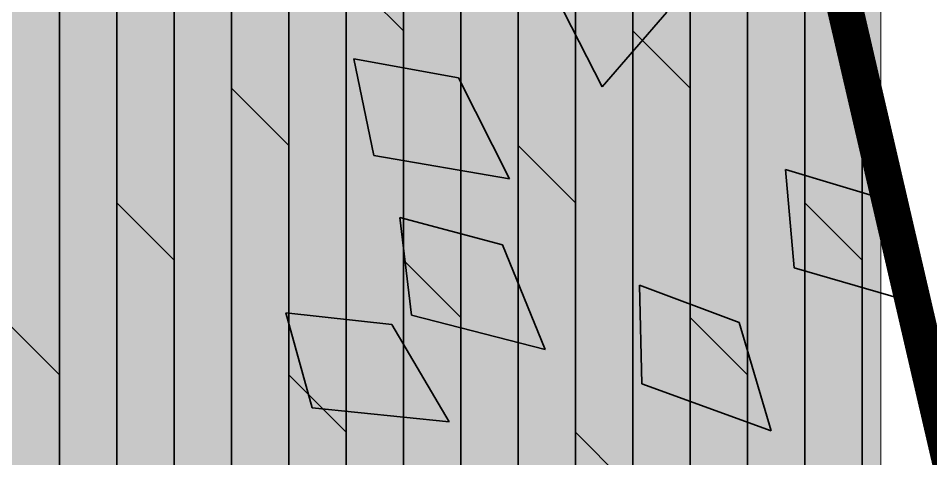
# Model space of a CAD drawing. Header units: millimetres. Extents: x -179928 to 528275, y -469666 to 511935.
# Drawn here: x 236337 to 237347, y 21336 to 21824 of the extents above; entities that cross this region are included whole.
import ezdxf

# ---------------------------------------------------------------- set-up
doc = ezdxf.new("R2010")
doc.units = ezdxf.units.MM
doc.linetypes.add('DASHED', pattern=[0.75, 0.5, -0.25])
doc.layers.add('ad-Landscape', color=94, linetype='Continuous', lineweight=35)
for name, color, linetype in [('ad-Plinth', 8, 'Continuous'), ('ad-Secondary Roof', 6, 'Continuous'), ('ad-Verandah', 33, 'Continuous')]:
    doc.layers.add(name, color=color, linetype=linetype)

# ---------------------------------------------------------------- blocks, each defined once
blk = doc.blocks.new('zw$6CCD')
at = {"transparency": 33554559}
h = blk.add_hatch(color=43, dxfattribs=at)
h.dxf.hatch_style = 1
h.paths.add_polyline_path([(6190, -13620), (12120, -13620), (12120, -4745), (13640, -4745), (13640, -8875), (14550, -8875), (14550, -14830), (6190, -14830)])
at = {"layer": 'ad-Landscape', "transparency": 33554687}
h = blk.add_hatch(dxfattribs=at)
h.set_pattern_fill('DOLMIT', color=44, scale=10, angle=90)
h.set_pattern_definition([(90, (6195, -14830), (-63.5, 2e-14), []), (135, (6195, -14830), (-127, -127), [89.8026, -179.605])])
h.paths.add_polyline_path([(6190, -13620), (12120, -13620), (12120, -4745), (13640, -4745), (13640, -8875), (14550, -8875), (14550, -14830), (6190, -14830)])
at = {"layer": 'ad-Verandah', "lineweight": 9}
blk.add_lwpolyline([(6190, -13620), (12120, -13620), (12120, -4745), (13640, -4745), (13640, -8875), (14550, -8875), (14550, -14830), (6190, -14830)], close=True, dxfattribs=at)
blk = doc.blocks.new('A$Ca594aa6c')
at = {"layer": 'ad-Secondary Roof', "linetype": 'DASHED', "ltscale": 2, "const_width": 40}
blk.add_lwpolyline([(14850, -8425), (14070.7, -11787.5), (14850, -15150)], close=True, dxfattribs=at)
blk = doc.blocks.new('1625W-Roof Plan')
blk.add_blockref('A$Ca594aa6c', (0, 13620))
blk = doc.blocks.new('1625_West Villa')
at = {"layer": 'ad-Verandah'}
blk.add_blockref('zw$6CCD', (0, 13620), dxfattribs=at)
blk.add_blockref('1625W-Roof Plan', (0, 0))
blk = doc.blocks.new("All Plot's Villa Plans")
at = {"ltscale": 5}
blk.add_blockref('1625_West Villa', (222742.3, 21898.3), dxfattribs=at)
blk = doc.blocks.new('zw$F00C')
at = {"layer": 'ad-Verandah', "lineweight": 9}
blk.add_lwpolyline([(6195, 0), (12120, 0), (12120, 8760), (13640, 8760), (13640, 4630), (14550, 4630), (14550, -1210), (6195, -1210)], close=True, dxfattribs=at)
blk = doc.blocks.new('zw$898C')
at = {"layer": 'ad-Plinth', "ltscale": 5}
blk.add_blockref('zw$F00C', (30903.5, -406860.5), dxfattribs=at)
blk = doc.blocks.new("Villa's Boundary")
at = {"ltscale": 5}
blk.add_blockref('zw$898C', (191838.8, 428758.8), dxfattribs=at)
blk = doc.blocks.new('qerfefr')
at = {"layer": 'ad-Landscape', "color": 70, "ltscale": 1.622888}
for p, q in [((260795.335, 1945721.3443, 129.9135), (260795.3106, 1945721.4596, 129.9135)), ((260795.0707, 1945721.3371, 129.9135), (260795.0775, 1945721.4463, 129.9135)), ((260795.0775, 1945721.4463, 129.9135), (260795.1839, 1945721.3954, 129.9135)), ((260795.4258, 1945721.4053, 129.9135), (260795.335, 1945721.3443, 129.9135)), ((260795.1839, 1945721.3954, 129.9135), (260795.2089, 1945721.2728, 129.9135)), ((260795.2089, 1945721.2728, 129.9135), (260795.0707, 1945721.3371, 129.9135)), ((260795.0648, 1945721.1553, 129.9135), (260795.0805, 1945721.2635, 129.9135)), ((260795.0805, 1945721.2635, 129.9135), (260795.1824, 1945721.2041, 129.9135)), ((260795.1824, 1945721.2041, 129.9135), (260795.1974, 1945721.0799, 129.9135)), ((260795.4876, 1945721.0949, 129.9135), (260795.5066, 1945721.2026, 129.9135)), ((260795.5066, 1945721.2026, 129.9135), (260795.6067, 1945721.1401, 129.9135)), ((260794.9312, 1945721.1946, 129.9135), (260795.0408, 1945721.1511, 129.9135)), ((260794.9318, 1945721.0853, 129.9135), (260794.9312, 1945721.1946, 129.9135)), ((260795.0408, 1945721.1511, 129.9135), (260795.074, 1945721.0304, 129.9135)), ((260795.1974, 1945721.0799, 129.9135), (260795.0648, 1945721.1553, 129.9135)), ((260795.6067, 1945721.1401, 129.9135), (260795.6178, 1945721.0155, 129.9135)), ((260795.2909, 1945721.0152, 129.9135), (260795.317, 1945721.1214, 129.9135)), ((260795.317, 1945721.1214, 129.9135), (260795.4127, 1945721.0524, 129.9135)), ((260795.6178, 1945721.0155, 129.9135), (260795.4876, 1945721.0949, 129.9135)), ((260795.074, 1945721.0304, 129.9135), (260794.9318, 1945721.0853, 129.9135)), ((260795.4127, 1945721.0524, 129.9135), (260795.4155, 1945720.9273, 129.9135)), ((260795.4155, 1945720.9273, 129.9135), (260795.2909, 1945721.0152, 129.9135))]:
    blk.add_line(p, q, dxfattribs=at)
blk = doc.blocks.new('zw$E387')
at = {"color": 6, "xscale": 999.9541051248865, "yscale": 999.9541051248865, "zscale": 999.9541051248865, "rotation": 15.20137085992778}
blk.add_blockref('qerfefr', (258746960.7, -1945913660.3, 863551.8), dxfattribs=at)

msp = doc.modelspace()

# ---------------------------------------------------------------- block references
at = {"ltscale": 5}
msp.add_blockref("Villa's Boundary", (0, 0), dxfattribs=at)

# ---------------------------------------------------------------- next in the draw order: block references
msp.add_blockref("All Plot's Villa Plans", (0, 0), dxfattribs=at)

# ---------------------------------------------------------------- next in the draw order: block references
msp.add_blockref('zw$E387', (0, 0), dxfattribs=at)

doc.saveas('drawing.dxf')
